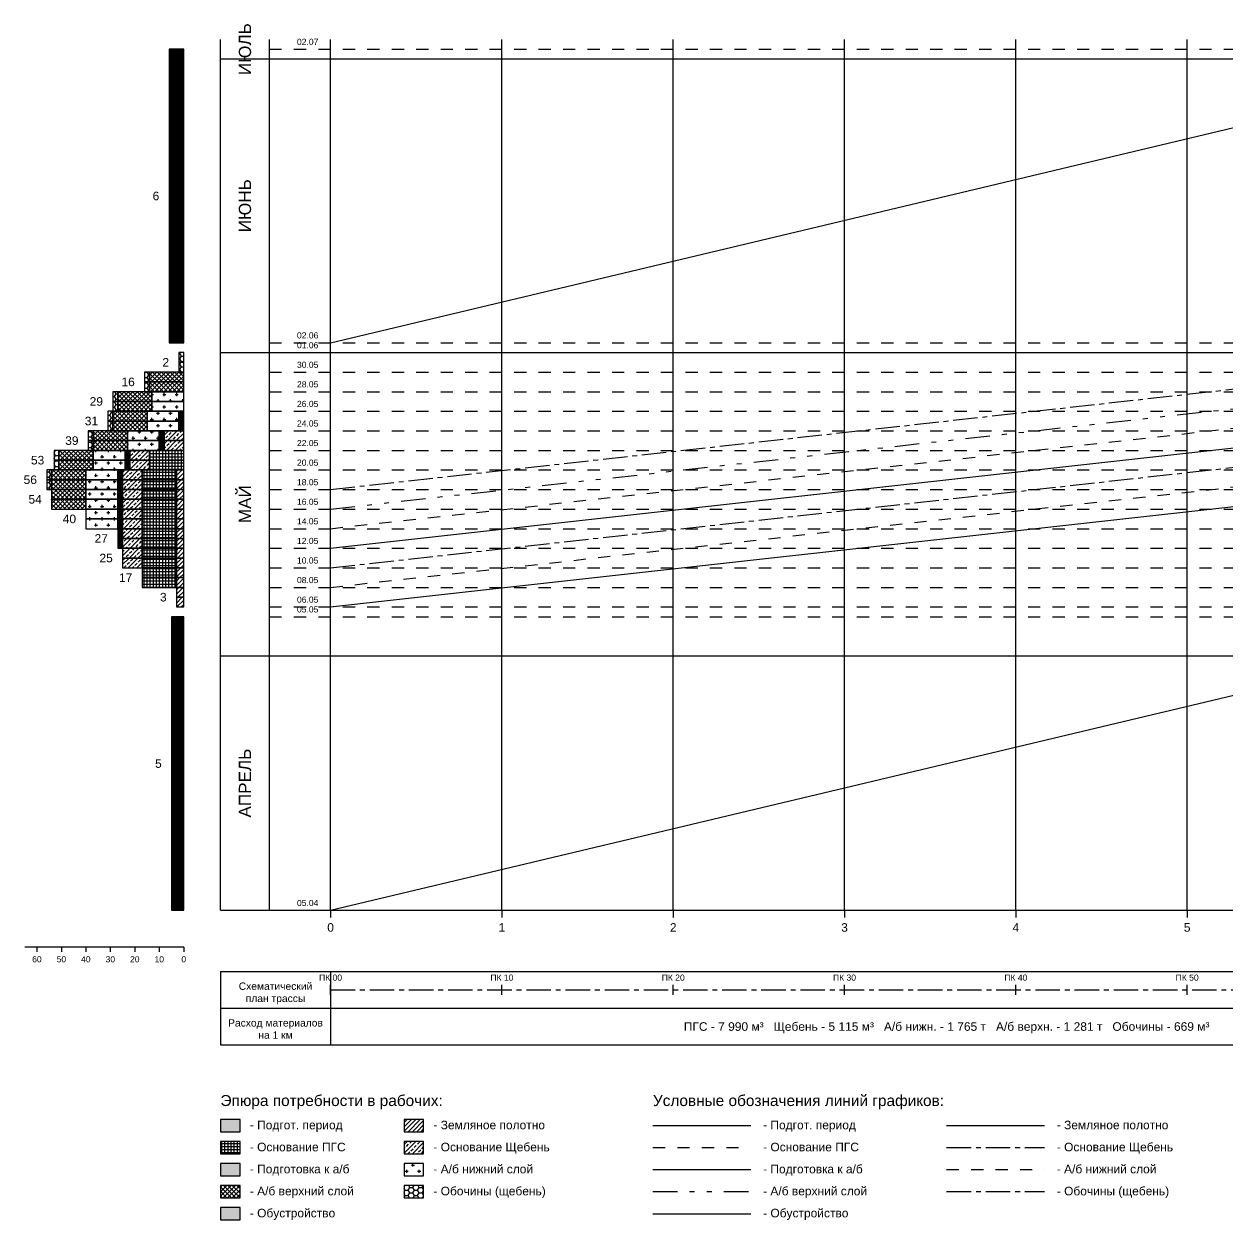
# Model space of a CAD drawing. Header units: metres. Extents: x -125 to 639, y -127 to 362.
# Drawn here: x -125.2 to 366.7, y -126.6 to 362.3 of the extents above; entities that cross this region are included whole.
import ezdxf
from ezdxf.enums import TextEntityAlignment as Align

# ---------------------------------------------------------------- set-up
doc = ezdxf.new("R2010")
doc.units = ezdxf.units.M
for name, pattern in [('DASHDOT', [16, 10, -2, 2, -2]), ('DASHED', [10, 5, -5]), ('DIVIDE', [29, 10, -5, 2, -5, 2, -5])]:
    doc.linetypes.add(name, pattern=pattern)
doc.styles.add('style1', font='arial.ttf')

msp = doc.modelspace()

# ---------------------------------------------------------------- hatches: boundary and pattern name
h = msp.add_hatch(color=2)
h.dxf.hatch_style = 1
h.paths.add_polyline_path([(-66, 348), (-60, 348), (-60, 352), (-66, 352)])
h = msp.add_hatch(color=2)
h.dxf.hatch_style = 1
h.paths.add_polyline_path([(-66, 344), (-60, 344), (-60, 348), (-66, 348)])
h = msp.add_hatch(color=2)
h.dxf.hatch_style = 1
h.paths.add_polyline_path([(-66, 340), (-60, 340), (-60, 344), (-66, 344)])
h = msp.add_hatch(color=2)
h.dxf.hatch_style = 1
h.paths.add_polyline_path([(-66, 336), (-60, 336), (-60, 340), (-66, 340)])
h = msp.add_hatch(color=2)
h.dxf.hatch_style = 1
h.paths.add_polyline_path([(-66, 332), (-60, 332), (-60, 336), (-66, 336)])
h = msp.add_hatch(color=2)
h.dxf.hatch_style = 1
h.paths.add_polyline_path([(-66, 328), (-60, 328), (-60, 332), (-66, 332)])
h = msp.add_hatch(color=2)
h.dxf.hatch_style = 1
h.paths.add_polyline_path([(-66, 324), (-60, 324), (-60, 328), (-66, 328)])
h = msp.add_hatch(color=2)
h.dxf.hatch_style = 1
h.paths.add_polyline_path([(-66, 320), (-60, 320), (-60, 324), (-66, 324)])
h = msp.add_hatch(color=2)
h.dxf.hatch_style = 1
h.paths.add_polyline_path([(-66, 316), (-60, 316), (-60, 320), (-66, 320)])
h = msp.add_hatch(color=2)
h.dxf.hatch_style = 1
h.paths.add_polyline_path([(-66, 312), (-60, 312), (-60, 316), (-66, 316)])
h = msp.add_hatch(color=2)
h.dxf.hatch_style = 1
h.paths.add_polyline_path([(-66, 308), (-60, 308), (-60, 312), (-66, 312)])
h = msp.add_hatch(color=2)
h.dxf.hatch_style = 1
h.paths.add_polyline_path([(-66, 304), (-60, 304), (-60, 308), (-66, 308)])
h = msp.add_hatch(color=2)
h.dxf.hatch_style = 1
h.paths.add_polyline_path([(-66, 300), (-60, 300), (-60, 304), (-66, 304)])
h = msp.add_hatch(color=2)
h.dxf.hatch_style = 1
h.paths.add_polyline_path([(-66, 296), (-60, 296), (-60, 300), (-66, 300)])
h = msp.add_hatch(color=2)
h.dxf.hatch_style = 1
h.paths.add_polyline_path([(-66, 292), (-60, 292), (-60, 296), (-66, 296)])
h = msp.add_hatch(color=2)
h.dxf.hatch_style = 1
h.paths.add_polyline_path([(-66, 288), (-60, 288), (-60, 292), (-66, 292)])
h = msp.add_hatch(color=2)
h.dxf.hatch_style = 1
h.paths.add_polyline_path([(-66, 284), (-60, 284), (-60, 288), (-66, 288)])
h = msp.add_hatch(color=2)
h.dxf.hatch_style = 1
h.paths.add_polyline_path([(-66, 280), (-60, 280), (-60, 284), (-66, 284)])
h = msp.add_hatch(color=2)
h.dxf.hatch_style = 1
h.paths.add_polyline_path([(-66, 276), (-60, 276), (-60, 280), (-66, 280)])
h = msp.add_hatch(color=2)
h.dxf.hatch_style = 1
h.paths.add_polyline_path([(-66, 272), (-60, 272), (-60, 276), (-66, 276)])
h = msp.add_hatch(color=2)
h.dxf.hatch_style = 1
h.paths.add_polyline_path([(-66, 268), (-60, 268), (-60, 272), (-66, 272)])
h = msp.add_hatch(color=2)
h.dxf.hatch_style = 1
h.paths.add_polyline_path([(-66, 264), (-60, 264), (-60, 268), (-66, 268)])
h = msp.add_hatch(color=2)
h.dxf.hatch_style = 1
h.paths.add_polyline_path([(-66, 260), (-60, 260), (-60, 264), (-66, 264)])
h = msp.add_hatch(color=2)
h.dxf.hatch_style = 1
h.paths.add_polyline_path([(-66, 256), (-60, 256), (-60, 260), (-66, 260)])
h = msp.add_hatch(color=2)
h.dxf.hatch_style = 1
h.paths.add_polyline_path([(-66, 252), (-60, 252), (-60, 256), (-66, 256)])
h = msp.add_hatch(color=2)
h.dxf.hatch_style = 1
h.paths.add_polyline_path([(-66, 248), (-60, 248), (-60, 252), (-66, 252)])
h = msp.add_hatch(color=2)
h.dxf.hatch_style = 1
h.paths.add_polyline_path([(-66, 244), (-60, 244), (-60, 248), (-66, 248)])
h = msp.add_hatch(color=2)
h.dxf.hatch_style = 1
h.paths.add_polyline_path([(-66, 240), (-60, 240), (-60, 244), (-66, 244)])
h = msp.add_hatch(color=2)
h.dxf.hatch_style = 1
h.paths.add_polyline_path([(-66, 236), (-60, 236), (-60, 240), (-66, 240)])
h = msp.add_hatch(color=2)
h.dxf.hatch_style = 1
h.paths.add_polyline_path([(-66, 232), (-60, 232), (-60, 236), (-66, 236)])
h = msp.add_hatch()
h.set_pattern_fill('HONEY', color=4, scale=0.4)
h.paths.add_polyline_path([(-62, 224), (-60, 224), (-60, 228), (-62, 228)])
h = msp.add_hatch()
h.set_pattern_fill('HONEY', color=4, scale=0.4)
h.paths.add_polyline_path([(-62, 220), (-60, 220), (-60, 224), (-62, 224)])
h = msp.add_hatch()
h.set_pattern_fill('HONEY', color=4, scale=0.4)
h.paths.add_polyline_path([(-76, 216), (-74, 216), (-74, 220), (-76, 220)])
h = msp.add_hatch()
h.set_pattern_fill('ANSI37', color=1, scale=0.4)
h.paths.add_polyline_path([(-74, 216), (-60, 216), (-60, 220), (-74, 220)])
h = msp.add_hatch()
h.set_pattern_fill('HONEY', color=4, scale=0.4)
h.paths.add_polyline_path([(-89, 208), (-87, 208), (-87, 212), (-89, 212)])
h = msp.add_hatch()
h.set_pattern_fill('ANSI37', color=1, scale=0.4)
h.paths.add_polyline_path([(-87, 208), (-73, 208), (-73, 212), (-87, 212)])
h = msp.add_hatch()
h.set_pattern_fill('HONEY', color=4, scale=0.4)
h.paths.add_polyline_path([(-76, 212), (-74, 212), (-74, 216), (-76, 216)])
h = msp.add_hatch()
h.set_pattern_fill('ANSI37', color=1, scale=0.4)
h.paths.add_polyline_path([(-74, 212), (-60, 212), (-60, 216), (-74, 216)])
h = msp.add_hatch()
h.set_pattern_fill('CROSS', color=3, scale=0.4)
h.paths.add_polyline_path([(-73, 208), (-60, 208), (-60, 212), (-73, 212)])
h = msp.add_hatch()
h.set_pattern_fill('HONEY', color=4, scale=0.4)
h.paths.add_polyline_path([(-89, 204), (-87, 204), (-87, 208), (-89, 208)])
h = msp.add_hatch()
h.set_pattern_fill('ANSI37', color=1, scale=0.4)
h.paths.add_polyline_path([(-87, 204), (-73, 204), (-73, 208), (-87, 208)])
h = msp.add_hatch()
h.set_pattern_fill('CROSS', color=3, scale=0.4)
h.paths.add_polyline_path([(-73, 204), (-60, 204), (-60, 208), (-73, 208)])
h = msp.add_hatch()
h.set_pattern_fill('HONEY', color=4, scale=0.4)
h.paths.add_polyline_path([(-91, 200), (-89, 200), (-89, 204), (-91, 204)])
h = msp.add_hatch()
h.set_pattern_fill('ANSI37', color=1, scale=0.4)
h.paths.add_polyline_path([(-89, 200), (-75, 200), (-75, 204), (-89, 204)])
h = msp.add_hatch()
h.set_pattern_fill('CROSS', color=3, scale=0.4)
h.paths.add_polyline_path([(-75, 200), (-62, 200), (-62, 204), (-75, 204)])
h = msp.add_hatch(color=4)
h.dxf.hatch_style = 1
h.paths.add_polyline_path([(-62, 200), (-60, 200), (-60, 204), (-62, 204)])
h = msp.add_hatch()
h.set_pattern_fill('HONEY', color=4, scale=0.4)
h.paths.add_polyline_path([(-91, 196), (-89, 196), (-89, 200), (-91, 200)])
h = msp.add_hatch()
h.set_pattern_fill('ANSI37', color=1, scale=0.4)
h.paths.add_polyline_path([(-89, 196), (-75, 196), (-75, 200), (-89, 200)])
h = msp.add_hatch()
h.set_pattern_fill('CROSS', color=3, scale=0.4)
h.paths.add_polyline_path([(-75, 196), (-62, 196), (-62, 200), (-75, 200)])
h = msp.add_hatch(color=4)
h.dxf.hatch_style = 1
h.paths.add_polyline_path([(-62, 196), (-60, 196), (-60, 200), (-62, 200)])
h = msp.add_hatch()
h.set_pattern_fill('HONEY', color=4, scale=0.4)
h.paths.add_polyline_path([(-99, 192), (-97, 192), (-97, 196), (-99, 196)])
h = msp.add_hatch()
h.set_pattern_fill('HONEY', color=4, scale=0.4)
h.paths.add_polyline_path([(-99, 188), (-97, 188), (-97, 192), (-99, 192)])
h = msp.add_hatch()
h.set_pattern_fill('ANSI37', color=1, scale=0.4)
h.paths.add_polyline_path([(-97, 192), (-83, 192), (-83, 196), (-97, 196)])
h = msp.add_hatch()
h.set_pattern_fill('ANSI37', color=1, scale=0.4)
h.paths.add_polyline_path([(-97, 188), (-83, 188), (-83, 192), (-97, 192)])
h = msp.add_hatch()
h.set_pattern_fill('CROSS', color=3, scale=0.4)
h.paths.add_polyline_path([(-83, 192), (-70, 192), (-70, 196), (-83, 196)])
h = msp.add_hatch()
h.set_pattern_fill('CROSS', color=3, scale=0.4)
h.paths.add_polyline_path([(-83, 188), (-70, 188), (-70, 192), (-83, 192)])
h = msp.add_hatch(color=4)
h.dxf.hatch_style = 1
h.paths.add_polyline_path([(-70, 192), (-68, 192), (-68, 196), (-70, 196)])
h = msp.add_hatch(color=4)
h.dxf.hatch_style = 1
h.paths.add_polyline_path([(-70, 188), (-68, 188), (-68, 192), (-70, 192)])
h = msp.add_hatch()
h.set_pattern_fill('ANSI33', color=5, scale=0.4)
h.paths.add_polyline_path([(-68, 192), (-60, 192), (-60, 196), (-68, 196)])
h = msp.add_hatch()
h.set_pattern_fill('ANSI33', color=5, scale=0.4)
h.paths.add_polyline_path([(-68, 188), (-60, 188), (-60, 192), (-68, 192)])
h = msp.add_hatch()
h.set_pattern_fill('HONEY', color=4, scale=0.4)
h.paths.add_polyline_path([(-113, 184), (-111, 184), (-111, 188), (-113, 188)])
h = msp.add_hatch()
h.set_pattern_fill('ANSI37', color=1, scale=0.4)
h.paths.add_polyline_path([(-111, 184), (-97, 184), (-97, 188), (-111, 188)])
h = msp.add_hatch()
h.set_pattern_fill('CROSS', color=3, scale=0.4)
h.paths.add_polyline_path([(-97, 184), (-84, 184), (-84, 188), (-97, 188)])
h = msp.add_hatch(color=4)
h.dxf.hatch_style = 1
h.paths.add_polyline_path([(-84, 184), (-82, 184), (-82, 188), (-84, 188)])
h = msp.add_hatch()
h.set_pattern_fill('ANSI33', color=5, scale=0.4)
h.paths.add_polyline_path([(-82, 184), (-74, 184), (-74, 188), (-82, 188)])
h = msp.add_hatch()
h.set_pattern_fill('NET', color=6, scale=0.4)
h.paths.add_polyline_path([(-74, 184), (-60, 184), (-60, 188), (-74, 188)])
h = msp.add_hatch()
h.set_pattern_fill('HONEY', color=4, scale=0.4)
h.paths.add_polyline_path([(-113, 180), (-111, 180), (-111, 184), (-113, 184)])
h = msp.add_hatch()
h.set_pattern_fill('ANSI37', color=1, scale=0.4)
h.paths.add_polyline_path([(-111, 180), (-97, 180), (-97, 184), (-111, 184)])
h = msp.add_hatch()
h.set_pattern_fill('CROSS', color=3, scale=0.4)
h.paths.add_polyline_path([(-97, 180), (-84, 180), (-84, 184), (-97, 184)])
h = msp.add_hatch(color=4)
h.dxf.hatch_style = 1
h.paths.add_polyline_path([(-84, 180), (-82, 180), (-82, 184), (-84, 184)])
h = msp.add_hatch()
h.set_pattern_fill('ANSI33', color=5, scale=0.4)
h.paths.add_polyline_path([(-82, 180), (-74, 180), (-74, 184), (-82, 184)])
h = msp.add_hatch()
h.set_pattern_fill('NET', color=6, scale=0.4)
h.paths.add_polyline_path([(-74, 180), (-60, 180), (-60, 184), (-74, 184)])
h = msp.add_hatch()
h.set_pattern_fill('HONEY', color=4, scale=0.4)
h.paths.add_polyline_path([(-116, 176), (-114, 176), (-114, 180), (-116, 180)])
h = msp.add_hatch()
h.set_pattern_fill('ANSI37', color=1, scale=0.4)
h.paths.add_polyline_path([(-114, 176), (-100, 176), (-100, 180), (-114, 180)])
h = msp.add_hatch()
h.set_pattern_fill('CROSS', color=3, scale=0.4)
h.paths.add_polyline_path([(-100, 176), (-87, 176), (-87, 180), (-100, 180)])
h = msp.add_hatch(color=4)
h.dxf.hatch_style = 1
h.paths.add_polyline_path([(-87, 176), (-85, 176), (-85, 180), (-87, 180)])
h = msp.add_hatch()
h.set_pattern_fill('ANSI33', color=5, scale=0.4)
h.paths.add_polyline_path([(-85, 176), (-77, 176), (-77, 180), (-85, 180)])
h = msp.add_hatch()
h.set_pattern_fill('NET', color=6, scale=0.4)
h.paths.add_polyline_path([(-77, 176), (-63, 176), (-63, 180), (-77, 180)])
h = msp.add_hatch()
h.set_pattern_fill('ANSI31', color=32, scale=0.4)
h.paths.add_polyline_path([(-63, 176), (-60, 176), (-60, 180), (-63, 180)])
h = msp.add_hatch()
h.set_pattern_fill('HONEY', color=4, scale=0.4)
h.paths.add_polyline_path([(-116, 172), (-114, 172), (-114, 176), (-116, 176)])
h = msp.add_hatch()
h.set_pattern_fill('ANSI37', color=1, scale=0.4)
h.paths.add_polyline_path([(-114, 172), (-100, 172), (-100, 176), (-114, 176)])
h = msp.add_hatch()
h.set_pattern_fill('CROSS', color=3, scale=0.4)
h.paths.add_polyline_path([(-100, 172), (-87, 172), (-87, 176), (-100, 176)])
h = msp.add_hatch(color=4)
h.dxf.hatch_style = 1
h.paths.add_polyline_path([(-87, 172), (-85, 172), (-85, 176), (-87, 176)])
h = msp.add_hatch()
h.set_pattern_fill('ANSI33', color=5, scale=0.4)
h.paths.add_polyline_path([(-85, 172), (-77, 172), (-77, 176), (-85, 176)])
h = msp.add_hatch()
h.set_pattern_fill('NET', color=6, scale=0.4)
h.paths.add_polyline_path([(-77, 172), (-63, 172), (-63, 176), (-77, 176)])
h = msp.add_hatch()
h.set_pattern_fill('ANSI31', color=32, scale=0.4)
h.paths.add_polyline_path([(-63, 172), (-60, 172), (-60, 176), (-63, 176)])
h = msp.add_hatch()
h.set_pattern_fill('ANSI37', color=1, scale=0.4)
h.paths.add_polyline_path([(-114, 168), (-100, 168), (-100, 172), (-114, 172)])
h = msp.add_hatch()
h.set_pattern_fill('ANSI37', color=1, scale=0.4)
h.paths.add_polyline_path([(-114, 164), (-100, 164), (-100, 168), (-114, 168)])
h = msp.add_hatch()
h.set_pattern_fill('CROSS', color=3, scale=0.4)
h.paths.add_polyline_path([(-100, 168), (-87, 168), (-87, 172), (-100, 172)])
h = msp.add_hatch()
h.set_pattern_fill('CROSS', color=3, scale=0.4)
h.paths.add_polyline_path([(-100, 164), (-87, 164), (-87, 168), (-100, 168)])
h = msp.add_hatch(color=4)
h.dxf.hatch_style = 1
h.paths.add_polyline_path([(-87, 168), (-85, 168), (-85, 172), (-87, 172)])
h = msp.add_hatch(color=4)
h.dxf.hatch_style = 1
h.paths.add_polyline_path([(-87, 164), (-85, 164), (-85, 168), (-87, 168)])
h = msp.add_hatch()
h.set_pattern_fill('ANSI33', color=5, scale=0.4)
h.paths.add_polyline_path([(-85, 168), (-77, 168), (-77, 172), (-85, 172)])
h = msp.add_hatch()
h.set_pattern_fill('ANSI33', color=5, scale=0.4)
h.paths.add_polyline_path([(-85, 164), (-77, 164), (-77, 168), (-85, 168)])
h = msp.add_hatch()
h.set_pattern_fill('NET', color=6, scale=0.4)
h.paths.add_polyline_path([(-77, 168), (-63, 168), (-63, 172), (-77, 172)])
h = msp.add_hatch()
h.set_pattern_fill('NET', color=6, scale=0.4)
h.paths.add_polyline_path([(-77, 164), (-63, 164), (-63, 168), (-77, 168)])
h = msp.add_hatch()
h.set_pattern_fill('ANSI31', color=32, scale=0.4)
h.paths.add_polyline_path([(-63, 168), (-60, 168), (-60, 172), (-63, 172)])
h = msp.add_hatch()
h.set_pattern_fill('ANSI31', color=32, scale=0.4)
h.paths.add_polyline_path([(-63, 164), (-60, 164), (-60, 168), (-63, 168)])
h = msp.add_hatch()
h.set_pattern_fill('CROSS', color=3, scale=0.4)
h.paths.add_polyline_path([(-100, 160), (-87, 160), (-87, 164), (-100, 164)])
h = msp.add_hatch(color=4)
h.dxf.hatch_style = 1
h.paths.add_polyline_path([(-87, 160), (-85, 160), (-85, 164), (-87, 164)])
h = msp.add_hatch()
h.set_pattern_fill('ANSI33', color=5, scale=0.4)
h.paths.add_polyline_path([(-85, 160), (-77, 160), (-77, 164), (-85, 164)])
h = msp.add_hatch()
h.set_pattern_fill('NET', color=6, scale=0.4)
h.paths.add_polyline_path([(-77, 160), (-63, 160), (-63, 164), (-77, 164)])
h = msp.add_hatch()
h.set_pattern_fill('ANSI31', color=32, scale=0.4)
h.paths.add_polyline_path([(-63, 160), (-60, 160), (-60, 164), (-63, 164)])
h = msp.add_hatch()
h.set_pattern_fill('CROSS', color=3, scale=0.4)
h.paths.add_polyline_path([(-100, 156), (-87, 156), (-87, 160), (-100, 160)])
h = msp.add_hatch(color=4)
h.dxf.hatch_style = 1
h.paths.add_polyline_path([(-87, 156), (-85, 156), (-85, 160), (-87, 160)])
h = msp.add_hatch()
h.set_pattern_fill('ANSI33', color=5, scale=0.4)
h.paths.add_polyline_path([(-85, 156), (-77, 156), (-77, 160), (-85, 160)])
h = msp.add_hatch()
h.set_pattern_fill('NET', color=6, scale=0.4)
h.paths.add_polyline_path([(-77, 156), (-63, 156), (-63, 160), (-77, 160)])
h = msp.add_hatch()
h.set_pattern_fill('ANSI31', color=32, scale=0.4)
h.paths.add_polyline_path([(-63, 156), (-60, 156), (-60, 160), (-63, 160)])
h = msp.add_hatch(color=4)
h.dxf.hatch_style = 1
h.paths.add_polyline_path([(-87, 152), (-85, 152), (-85, 156), (-87, 156)])
h = msp.add_hatch()
h.set_pattern_fill('ANSI33', color=5, scale=0.4)
h.paths.add_polyline_path([(-85, 152), (-77, 152), (-77, 156), (-85, 156)])
h = msp.add_hatch()
h.set_pattern_fill('NET', color=6, scale=0.4)
h.paths.add_polyline_path([(-77, 152), (-63, 152), (-63, 156), (-77, 156)])
h = msp.add_hatch()
h.set_pattern_fill('ANSI31', color=32, scale=0.4)
h.paths.add_polyline_path([(-63, 152), (-60, 152), (-60, 156), (-63, 156)])
h = msp.add_hatch(color=4)
h.dxf.hatch_style = 1
h.paths.add_polyline_path([(-87, 148), (-85, 148), (-85, 152), (-87, 152)])
h = msp.add_hatch()
h.set_pattern_fill('ANSI33', color=5, scale=0.4)
h.paths.add_polyline_path([(-85, 148), (-77, 148), (-77, 152), (-85, 152)])
h = msp.add_hatch()
h.set_pattern_fill('ANSI33', color=5, scale=0.4)
h.paths.add_polyline_path([(-85, 144), (-77, 144), (-77, 148), (-85, 148)])
h = msp.add_hatch()
h.set_pattern_fill('NET', color=6, scale=0.4)
h.paths.add_polyline_path([(-77, 148), (-63, 148), (-63, 152), (-77, 152)])
h = msp.add_hatch()
h.set_pattern_fill('NET', color=6, scale=0.4)
h.paths.add_polyline_path([(-77, 144), (-63, 144), (-63, 148), (-77, 148)])
h = msp.add_hatch()
h.set_pattern_fill('ANSI31', color=32, scale=0.4)
h.paths.add_polyline_path([(-63, 148), (-60, 148), (-60, 152), (-63, 152)])
h = msp.add_hatch()
h.set_pattern_fill('ANSI31', color=32, scale=0.4)
h.paths.add_polyline_path([(-63, 144), (-60, 144), (-60, 148), (-63, 148)])
h = msp.add_hatch()
h.set_pattern_fill('ANSI33', color=5, scale=0.4)
h.paths.add_polyline_path([(-85, 140), (-77, 140), (-77, 144), (-85, 144)])
h = msp.add_hatch()
h.set_pattern_fill('NET', color=6, scale=0.4)
h.paths.add_polyline_path([(-77, 140), (-63, 140), (-63, 144), (-77, 144)])
h = msp.add_hatch()
h.set_pattern_fill('ANSI31', color=32, scale=0.4)
h.paths.add_polyline_path([(-63, 140), (-60, 140), (-60, 144), (-63, 144)])
h = msp.add_hatch()
h.set_pattern_fill('NET', color=6, scale=0.4)
h.paths.add_polyline_path([(-77, 136), (-63, 136), (-63, 140), (-77, 140)])
h = msp.add_hatch()
h.set_pattern_fill('ANSI31', color=32, scale=0.4)
h.paths.add_polyline_path([(-63, 136), (-60, 136), (-60, 140), (-63, 140)])
h = msp.add_hatch()
h.set_pattern_fill('NET', color=6, scale=0.4)
h.paths.add_polyline_path([(-77, 132), (-63, 132), (-63, 136), (-77, 136)])
h = msp.add_hatch()
h.set_pattern_fill('ANSI31', color=32, scale=0.4)
h.paths.add_polyline_path([(-63, 132), (-60, 132), (-60, 136), (-63, 136)])
h = msp.add_hatch()
h.set_pattern_fill('ANSI31', color=32, scale=0.4)
h.paths.add_polyline_path([(-63, 128), (-60, 128), (-60, 132), (-63, 132)])
h = msp.add_hatch()
h.set_pattern_fill('ANSI31', color=32, scale=0.4)
h.paths.add_polyline_path([(-63, 124), (-60, 124), (-60, 128), (-63, 128)])
h = msp.add_hatch(color=8)
h.dxf.hatch_style = 1
h.paths.add_polyline_path([(-65, 116), (-60, 116), (-60, 120), (-65, 120)])
h = msp.add_hatch(color=8)
h.dxf.hatch_style = 1
h.paths.add_polyline_path([(-65, 112), (-60, 112), (-60, 116), (-65, 116)])
h = msp.add_hatch(color=8)
h.dxf.hatch_style = 1
h.paths.add_polyline_path([(-65, 108), (-60, 108), (-60, 112), (-65, 112)])
h = msp.add_hatch(color=8)
h.dxf.hatch_style = 1
h.paths.add_polyline_path([(-65, 104), (-60, 104), (-60, 108), (-65, 108)])
h = msp.add_hatch(color=8)
h.dxf.hatch_style = 1
h.paths.add_polyline_path([(-65, 100), (-60, 100), (-60, 104), (-65, 104)])
h = msp.add_hatch(color=8)
h.dxf.hatch_style = 1
h.paths.add_polyline_path([(-65, 96), (-60, 96), (-60, 100), (-65, 100)])
h = msp.add_hatch(color=8)
h.dxf.hatch_style = 1
h.paths.add_polyline_path([(-65, 92), (-60, 92), (-60, 96), (-65, 96)])
h = msp.add_hatch(color=8)
h.dxf.hatch_style = 1
h.paths.add_polyline_path([(-65, 88), (-60, 88), (-60, 92), (-65, 92)])
h = msp.add_hatch(color=8)
h.dxf.hatch_style = 1
h.paths.add_polyline_path([(-65, 84), (-60, 84), (-60, 88), (-65, 88)])
h = msp.add_hatch(color=8)
h.dxf.hatch_style = 1
h.paths.add_polyline_path([(-65, 80), (-60, 80), (-60, 84), (-65, 84)])
h = msp.add_hatch(color=8)
h.dxf.hatch_style = 1
h.paths.add_polyline_path([(-65, 76), (-60, 76), (-60, 80), (-65, 80)])
h = msp.add_hatch(color=8)
h.dxf.hatch_style = 1
h.paths.add_polyline_path([(-65, 72), (-60, 72), (-60, 76), (-65, 76)])
h = msp.add_hatch(color=8)
h.dxf.hatch_style = 1
h.paths.add_polyline_path([(-65, 68), (-60, 68), (-60, 72), (-65, 72)])
h = msp.add_hatch(color=8)
h.dxf.hatch_style = 1
h.paths.add_polyline_path([(-65, 64), (-60, 64), (-60, 68), (-65, 68)])
h = msp.add_hatch(color=8)
h.dxf.hatch_style = 1
h.paths.add_polyline_path([(-65, 60), (-60, 60), (-60, 64), (-65, 64)])
h = msp.add_hatch(color=8)
h.dxf.hatch_style = 1
h.paths.add_polyline_path([(-65, 56), (-60, 56), (-60, 60), (-65, 60)])
h = msp.add_hatch(color=8)
h.dxf.hatch_style = 1
h.paths.add_polyline_path([(-65, 52), (-60, 52), (-60, 56), (-65, 56)])
h = msp.add_hatch(color=8)
h.dxf.hatch_style = 1
h.paths.add_polyline_path([(-65, 48), (-60, 48), (-60, 52), (-65, 52)])
h = msp.add_hatch(color=8)
h.dxf.hatch_style = 1
h.paths.add_polyline_path([(-65, 44), (-60, 44), (-60, 48), (-65, 48)])
h = msp.add_hatch(color=8)
h.dxf.hatch_style = 1
h.paths.add_polyline_path([(-65, 40), (-60, 40), (-60, 44), (-65, 44)])
h = msp.add_hatch(color=8)
h.dxf.hatch_style = 1
h.paths.add_polyline_path([(-65, 36), (-60, 36), (-60, 40), (-65, 40)])
h = msp.add_hatch(color=8)
h.dxf.hatch_style = 1
h.paths.add_polyline_path([(-65, 32), (-60, 32), (-60, 36), (-65, 36)])
h = msp.add_hatch(color=8)
h.dxf.hatch_style = 1
h.paths.add_polyline_path([(-65, 28), (-60, 28), (-60, 32), (-65, 32)])
h = msp.add_hatch(color=8)
h.dxf.hatch_style = 1
h.paths.add_polyline_path([(-65, 24), (-60, 24), (-60, 28), (-65, 28)])
h = msp.add_hatch(color=8)
h.dxf.hatch_style = 1
h.paths.add_polyline_path([(-65, 20), (-60, 20), (-60, 24), (-65, 24)])
h = msp.add_hatch(color=8)
h.dxf.hatch_style = 1
h.paths.add_polyline_path([(-65, 16), (-60, 16), (-60, 20), (-65, 20)])
h = msp.add_hatch(color=8)
h.dxf.hatch_style = 1
h.paths.add_polyline_path([(-65, 12), (-60, 12), (-60, 16), (-65, 16)])
h = msp.add_hatch(color=8)
h.dxf.hatch_style = 1
h.paths.add_polyline_path([(-65, 8), (-60, 8), (-60, 12), (-65, 12)])
h = msp.add_hatch(color=8)
h.dxf.hatch_style = 1
h.paths.add_polyline_path([(-65, 4), (-60, 4), (-60, 8), (-65, 8)])
h = msp.add_hatch(color=8)
h.dxf.hatch_style = 1
h.paths.add_polyline_path([(-65, 0), (-60, 0), (-60, 4), (-65, 4)])
h = msp.add_hatch(color=8)
h.dxf.hatch_style = 1
h.paths.add_polyline_path([(-45, -90.5), (-37, -90.5), (-37, -85.5), (-45, -85.5)])
h = msp.add_hatch()
h.set_pattern_fill('ANSI31', color=32, scale=0.4)
h.paths.add_polyline_path([(30, -90.5), (38, -90.5), (38, -85.5), (30, -85.5)])
h = msp.add_hatch()
h.set_pattern_fill('NET', color=6, scale=0.4)
h.paths.add_polyline_path([(-45, -99.5), (-37, -99.5), (-37, -94.5), (-45, -94.5)])
h = msp.add_hatch()
h.set_pattern_fill('ANSI33', color=5, scale=0.4)
h.paths.add_polyline_path([(30, -99.5), (38, -99.5), (38, -94.5), (30, -94.5)])
h = msp.add_hatch(color=4)
h.dxf.hatch_style = 1
h.paths.add_polyline_path([(-45, -108.5), (-37, -108.5), (-37, -103.5), (-45, -103.5)])
h = msp.add_hatch()
h.set_pattern_fill('CROSS', color=3, scale=0.4)
h.paths.add_polyline_path([(30, -108.5), (38, -108.5), (38, -103.5), (30, -103.5)])
h = msp.add_hatch()
h.set_pattern_fill('ANSI37', color=1, scale=0.4)
h.paths.add_polyline_path([(-45, -117.5), (-37, -117.5), (-37, -112.5), (-45, -112.5)])
h = msp.add_hatch()
h.set_pattern_fill('HONEY', color=4, scale=0.4)
h.paths.add_polyline_path([(30, -117.5), (38, -117.5), (38, -112.5), (30, -112.5)])
h = msp.add_hatch(color=2)
h.dxf.hatch_style = 1
h.paths.add_polyline_path([(-45, -126.5), (-37, -126.5), (-37, -121.5), (-45, -121.5)])

# ---------------------------------------------------------------- linework, layer by layer
at = {"color": 7}
for p, q in [((-45, 0), (-45, 356)), ((-25, 0), (-25, 356)), ((0, 0), (0, 356)), ((-45, 348), (503.44, 348)), ((-45, 228), (503.44, 228)), ((-45, 104), (503.44, 104)), ((-45, 0), (503.44, 0)), ((0, 0), (0, -3)), ((70, 0), (70, -3)), ((140, 0), (140, -3)), ((210, 0), (210, -3)), ((280, 0), (280, -3)), ((350, 0), (350, -3)), ((-60, -15), (-125, -15)), ((-120, -15), (-120, -17)), ((-110, -15), (-110, -17)), ((-100, -15), (-100, -17)), ((-90, -15), (-90, -17)), ((-80, -15), (-80, -17)), ((-70, -15), (-70, -17)), ((-60, -15), (-60, -17)), ((-45, -25), (503.44, -25)), ((-45, -25), (-45, -55)), ((0, -25), (0, -55)), ((0, -34.5), (0, -30.5)), ((70, -34.5), (70, -30.5)), ((140, -34.5), (140, -30.5)), ((210, -34.5), (210, -30.5)), ((280, -34.5), (280, -30.5)), ((350, -34.5), (350, -30.5)), ((-45, -40), (503.44, -40)), ((-45, -55), (503.44, -55))]:
    msp.add_line(p, q, dxfattribs=at)
at = {"color": 8}
for p, q in [((0, 0), (0, 356)), ((70, 0), (70, 356)), ((140, 0), (140, 356)), ((210, 0), (210, 356)), ((280, 0), (280, 356)), ((350, 0), (350, 356))]:
    msp.add_line(p, q, dxfattribs=at)
at = {"color": 8, "linetype": 'DASHED'}
for p, q in [((-25, 352), (503.44, 352)), ((-25, 232), (503.44, 232)), ((-25, 228), (503.44, 228)), ((-25, 220), (503.44, 220)), ((-25, 212), (503.44, 212)), ((-25, 204), (503.44, 204)), ((-25, 196), (503.44, 196)), ((-25, 188), (503.44, 188)), ((-25, 180), (503.44, 180)), ((-25, 172), (503.44, 172)), ((-25, 164), (503.44, 164)), ((-25, 156), (503.44, 156)), ((-25, 148), (503.44, 148)), ((-25, 140), (503.44, 140)), ((-25, 132), (503.44, 132)), ((-25, 124), (503.44, 124)), ((-25, 120), (503.44, 120)), ((-25, 0), (503.44, 0))]:
    msp.add_line(p, q, dxfattribs=at)
at = {"color": 2, "linetype": 'Continuous'}
for p, q in [((0, 232), (0, 352)), ((0, 232), (503.44, 352)), ((131.72, -124), (171.72, -124))]:
    msp.add_line(p, q, dxfattribs=at)
at = {"color": 4, "linetype": 'DASHDOT'}
for p, q in [((0, 172), (503.44, 228)), ((251.72, -115), (291.72, -115))]:
    msp.add_line(p, q, dxfattribs=at)
at = {"color": 1, "linetype": 'DIVIDE'}
for p, q in [((0, 164), (503.44, 220)), ((131.72, -115), (171.72, -115))]:
    msp.add_line(p, q, dxfattribs=at)
at = {"color": 3, "linetype": 'DASHED'}
for p, q in [((0, 156), (503.44, 212)), ((251.72, -106), (291.72, -106))]:
    msp.add_line(p, q, dxfattribs=at)
at = {"color": 4, "linetype": 'Continuous'}
for p, q in [((0, 148), (0, 204)), ((0, 148), (503.44, 204)), ((131.72, -106), (171.72, -106))]:
    msp.add_line(p, q, dxfattribs=at)
at = {"color": 5, "linetype": 'DASHDOT'}
for p, q in [((0, 140), (503.44, 196)), ((251.72, -97), (291.72, -97))]:
    msp.add_line(p, q, dxfattribs=at)
at = {"color": 6, "linetype": 'DASHED'}
for p, q in [((0, 132), (503.44, 188)), ((131.72, -97), (171.72, -97))]:
    msp.add_line(p, q, dxfattribs=at)
at = {"color": 32, "linetype": 'Continuous'}
for p, q in [((0, 124), (503.44, 180)), ((251.72, -88), (291.72, -88))]:
    msp.add_line(p, q, dxfattribs=at)
at = {"color": 8, "linetype": 'Continuous'}
for p, q in [((0, 0), (0, 120)), ((0, 0), (503.44, 120)), ((131.72, -88), (171.72, -88))]:
    msp.add_line(p, q, dxfattribs=at)
at = {"color": 7, "linetype": 'DASHDOT'}
msp.add_line((0, -32.5), (503.44, -32.5), dxfattribs=at)
at = {"color": 7}
for points in [[(-66, 348), (-60, 348), (-60, 352), (-66, 352)], [(-66, 344), (-60, 344), (-60, 348), (-66, 348)], [(-66, 340), (-60, 340), (-60, 344), (-66, 344)], [(-66, 336), (-60, 336), (-60, 340), (-66, 340)], [(-66, 332), (-60, 332), (-60, 336), (-66, 336)], [(-66, 328), (-60, 328), (-60, 332), (-66, 332)], [(-66, 324), (-60, 324), (-60, 328), (-66, 328)], [(-66, 320), (-60, 320), (-60, 324), (-66, 324)], [(-66, 316), (-60, 316), (-60, 320), (-66, 320)], [(-66, 312), (-60, 312), (-60, 316), (-66, 316)], [(-66, 308), (-60, 308), (-60, 312), (-66, 312)], [(-66, 304), (-60, 304), (-60, 308), (-66, 308)], [(-66, 300), (-60, 300), (-60, 304), (-66, 304)], [(-66, 296), (-60, 296), (-60, 300), (-66, 300)], [(-66, 292), (-60, 292), (-60, 296), (-66, 296)], [(-66, 288), (-60, 288), (-60, 292), (-66, 292)], [(-66, 284), (-60, 284), (-60, 288), (-66, 288)], [(-66, 280), (-60, 280), (-60, 284), (-66, 284)], [(-66, 276), (-60, 276), (-60, 280), (-66, 280)], [(-66, 272), (-60, 272), (-60, 276), (-66, 276)], [(-66, 268), (-60, 268), (-60, 272), (-66, 272)], [(-66, 264), (-60, 264), (-60, 268), (-66, 268)], [(-66, 260), (-60, 260), (-60, 264), (-66, 264)], [(-66, 256), (-60, 256), (-60, 260), (-66, 260)], [(-66, 252), (-60, 252), (-60, 256), (-66, 256)], [(-66, 248), (-60, 248), (-60, 252), (-66, 252)], [(-66, 244), (-60, 244), (-60, 248), (-66, 248)], [(-66, 240), (-60, 240), (-60, 244), (-66, 244)], [(-66, 236), (-60, 236), (-60, 240), (-66, 240)], [(-66, 232), (-60, 232), (-60, 236), (-66, 236)], [(-62, 224), (-60, 224), (-60, 228), (-62, 228)], [(-62, 220), (-60, 220), (-60, 224), (-62, 224)], [(-76, 216), (-74, 216), (-74, 220), (-76, 220)], [(-74, 216), (-60, 216), (-60, 220), (-74, 220)], [(-89, 208), (-87, 208), (-87, 212), (-89, 212)], [(-87, 208), (-73, 208), (-73, 212), (-87, 212)], [(-76, 212), (-74, 212), (-74, 216), (-76, 216)], [(-74, 212), (-60, 212), (-60, 216), (-74, 216)], [(-73, 208), (-60, 208), (-60, 212), (-73, 212)], [(-89, 204), (-87, 204), (-87, 208), (-89, 208)], [(-87, 204), (-73, 204), (-73, 208), (-87, 208)], [(-73, 204), (-60, 204), (-60, 208), (-73, 208)], [(-91, 200), (-89, 200), (-89, 204), (-91, 204)], [(-89, 200), (-75, 200), (-75, 204), (-89, 204)], [(-75, 200), (-62, 200), (-62, 204), (-75, 204)], [(-62, 200), (-60, 200), (-60, 204), (-62, 204)], [(-91, 196), (-89, 196), (-89, 200), (-91, 200)], [(-89, 196), (-75, 196), (-75, 200), (-89, 200)], [(-75, 196), (-62, 196), (-62, 200), (-75, 200)], [(-62, 196), (-60, 196), (-60, 200), (-62, 200)], [(-99, 192), (-97, 192), (-97, 196), (-99, 196)], [(-99, 188), (-97, 188), (-97, 192), (-99, 192)], [(-97, 192), (-83, 192), (-83, 196), (-97, 196)], [(-97, 188), (-83, 188), (-83, 192), (-97, 192)], [(-83, 192), (-70, 192), (-70, 196), (-83, 196)], [(-83, 188), (-70, 188), (-70, 192), (-83, 192)], [(-70, 192), (-68, 192), (-68, 196), (-70, 196)], [(-70, 188), (-68, 188), (-68, 192), (-70, 192)], [(-68, 192), (-60, 192), (-60, 196), (-68, 196)], [(-68, 188), (-60, 188), (-60, 192), (-68, 192)], [(-113, 184), (-111, 184), (-111, 188), (-113, 188)], [(-111, 184), (-97, 184), (-97, 188), (-111, 188)], [(-97, 184), (-84, 184), (-84, 188), (-97, 188)], [(-84, 184), (-82, 184), (-82, 188), (-84, 188)], [(-82, 184), (-74, 184), (-74, 188), (-82, 188)], [(-74, 184), (-60, 184), (-60, 188), (-74, 188)], [(-113, 180), (-111, 180), (-111, 184), (-113, 184)], [(-111, 180), (-97, 180), (-97, 184), (-111, 184)], [(-97, 180), (-84, 180), (-84, 184), (-97, 184)], [(-84, 180), (-82, 180), (-82, 184), (-84, 184)], [(-82, 180), (-74, 180), (-74, 184), (-82, 184)], [(-74, 180), (-60, 180), (-60, 184), (-74, 184)], [(-116, 176), (-114, 176), (-114, 180), (-116, 180)], [(-114, 176), (-100, 176), (-100, 180), (-114, 180)], [(-100, 176), (-87, 176), (-87, 180), (-100, 180)], [(-87, 176), (-85, 176), (-85, 180), (-87, 180)], [(-85, 176), (-77, 176), (-77, 180), (-85, 180)], [(-77, 176), (-63, 176), (-63, 180), (-77, 180)], [(-63, 176), (-60, 176), (-60, 180), (-63, 180)], [(-116, 172), (-114, 172), (-114, 176), (-116, 176)], [(-114, 172), (-100, 172), (-100, 176), (-114, 176)], [(-100, 172), (-87, 172), (-87, 176), (-100, 176)], [(-87, 172), (-85, 172), (-85, 176), (-87, 176)], [(-85, 172), (-77, 172), (-77, 176), (-85, 176)], [(-77, 172), (-63, 172), (-63, 176), (-77, 176)], [(-63, 172), (-60, 172), (-60, 176), (-63, 176)], [(-114, 168), (-100, 168), (-100, 172), (-114, 172)], [(-114, 164), (-100, 164), (-100, 168), (-114, 168)], [(-100, 168), (-87, 168), (-87, 172), (-100, 172)], [(-100, 164), (-87, 164), (-87, 168), (-100, 168)], [(-87, 168), (-85, 168), (-85, 172), (-87, 172)], [(-87, 164), (-85, 164), (-85, 168), (-87, 168)], [(-85, 168), (-77, 168), (-77, 172), (-85, 172)], [(-85, 164), (-77, 164), (-77, 168), (-85, 168)], [(-77, 168), (-63, 168), (-63, 172), (-77, 172)], [(-77, 164), (-63, 164), (-63, 168), (-77, 168)], [(-63, 168), (-60, 168), (-60, 172), (-63, 172)], [(-63, 164), (-60, 164), (-60, 168), (-63, 168)], [(-100, 160), (-87, 160), (-87, 164), (-100, 164)], [(-87, 160), (-85, 160), (-85, 164), (-87, 164)], [(-85, 160), (-77, 160), (-77, 164), (-85, 164)], [(-77, 160), (-63, 160), (-63, 164), (-77, 164)], [(-63, 160), (-60, 160), (-60, 164), (-63, 164)], [(-100, 156), (-87, 156), (-87, 160), (-100, 160)], [(-87, 156), (-85, 156), (-85, 160), (-87, 160)], [(-85, 156), (-77, 156), (-77, 160), (-85, 160)], [(-77, 156), (-63, 156), (-63, 160), (-77, 160)], [(-63, 156), (-60, 156), (-60, 160), (-63, 160)], [(-87, 152), (-85, 152), (-85, 156), (-87, 156)], [(-85, 152), (-77, 152), (-77, 156), (-85, 156)], [(-77, 152), (-63, 152), (-63, 156), (-77, 156)], [(-63, 152), (-60, 152), (-60, 156), (-63, 156)], [(-87, 148), (-85, 148), (-85, 152), (-87, 152)], [(-85, 148), (-77, 148), (-77, 152), (-85, 152)], [(-85, 144), (-77, 144), (-77, 148), (-85, 148)], [(-77, 148), (-63, 148), (-63, 152), (-77, 152)], [(-77, 144), (-63, 144), (-63, 148), (-77, 148)], [(-63, 148), (-60, 148), (-60, 152), (-63, 152)], [(-63, 144), (-60, 144), (-60, 148), (-63, 148)], [(-85, 140), (-77, 140), (-77, 144), (-85, 144)], [(-77, 140), (-63, 140), (-63, 144), (-77, 144)], [(-63, 140), (-60, 140), (-60, 144), (-63, 144)], [(-77, 136), (-63, 136), (-63, 140), (-77, 140)], [(-63, 136), (-60, 136), (-60, 140), (-63, 140)], [(-77, 132), (-63, 132), (-63, 136), (-77, 136)], [(-63, 132), (-60, 132), (-60, 136), (-63, 136)], [(-63, 128), (-60, 128), (-60, 132), (-63, 132)], [(-63, 124), (-60, 124), (-60, 128), (-63, 128)], [(-65, 116), (-60, 116), (-60, 120), (-65, 120)], [(-65, 112), (-60, 112), (-60, 116), (-65, 116)], [(-65, 108), (-60, 108), (-60, 112), (-65, 112)], [(-65, 104), (-60, 104), (-60, 108), (-65, 108)], [(-65, 100), (-60, 100), (-60, 104), (-65, 104)], [(-65, 96), (-60, 96), (-60, 100), (-65, 100)], [(-65, 92), (-60, 92), (-60, 96), (-65, 96)], [(-65, 88), (-60, 88), (-60, 92), (-65, 92)], [(-65, 84), (-60, 84), (-60, 88), (-65, 88)], [(-65, 80), (-60, 80), (-60, 84), (-65, 84)], [(-65, 76), (-60, 76), (-60, 80), (-65, 80)], [(-65, 72), (-60, 72), (-60, 76), (-65, 76)], [(-65, 68), (-60, 68), (-60, 72), (-65, 72)], [(-65, 64), (-60, 64), (-60, 68), (-65, 68)], [(-65, 60), (-60, 60), (-60, 64), (-65, 64)], [(-65, 56), (-60, 56), (-60, 60), (-65, 60)], [(-65, 52), (-60, 52), (-60, 56), (-65, 56)], [(-65, 48), (-60, 48), (-60, 52), (-65, 52)], [(-65, 44), (-60, 44), (-60, 48), (-65, 48)], [(-65, 40), (-60, 40), (-60, 44), (-65, 44)], [(-65, 36), (-60, 36), (-60, 40), (-65, 40)], [(-65, 32), (-60, 32), (-60, 36), (-65, 36)], [(-65, 28), (-60, 28), (-60, 32), (-65, 32)], [(-65, 24), (-60, 24), (-60, 28), (-65, 28)], [(-65, 20), (-60, 20), (-60, 24), (-65, 24)], [(-65, 16), (-60, 16), (-60, 20), (-65, 20)], [(-65, 12), (-60, 12), (-60, 16), (-65, 16)], [(-65, 8), (-60, 8), (-60, 12), (-65, 12)], [(-65, 4), (-60, 4), (-60, 8), (-65, 8)], [(-65, 0), (-60, 0), (-60, 4), (-65, 4)], [(-45, -90.5), (-37, -90.5), (-37, -85.5), (-45, -85.5)], [(30, -90.5), (38, -90.5), (38, -85.5), (30, -85.5)], [(-45, -99.5), (-37, -99.5), (-37, -94.5), (-45, -94.5)], [(30, -99.5), (38, -99.5), (38, -94.5), (30, -94.5)], [(-45, -108.5), (-37, -108.5), (-37, -103.5), (-45, -103.5)], [(30, -108.5), (38, -108.5), (38, -103.5), (30, -103.5)], [(-45, -117.5), (-37, -117.5), (-37, -112.5), (-45, -112.5)], [(30, -117.5), (38, -117.5), (38, -112.5), (30, -112.5)], [(-45, -126.5), (-37, -126.5), (-37, -121.5), (-45, -121.5)]]:
    msp.add_lwpolyline(points, close=True, dxfattribs=at)

# ---------------------------------------------------------------- texts
at = {"color": 7, "style": 'style1'}
for s, p in [('ИЮЛЬ', (-35, 352)), ('ИЮНЬ', (-35, 288)), ('МАЙ', (-35, 166)), ('АПРЕЛЬ', (-35, 52))]:
    msp.add_text(s, height=5, rotation=90, dxfattribs=at).set_placement(p, align=Align.MIDDLE_CENTER)
for s, p in [('02.07', (-5, 353)), ('02.06', (-5, 233)), ('01.06', (-5, 229)), ('30.05', (-5, 221)), ('28.05', (-5, 213)), ('26.05', (-5, 205)), ('24.05', (-5, 197)), ('22.05', (-5, 189)), ('20.05', (-5, 181)), ('18.05', (-5, 173)), ('16.05', (-5, 165)), ('14.05', (-5, 157)), ('12.05', (-5, 149)), ('10.05', (-5, 141)), ('08.05', (-5, 133)), ('06.05', (-5, 125)), ('05.05', (-5, 121)), ('05.04', (-5, 1))]:
    msp.add_text(s, height=2.5, dxfattribs=at).set_placement(p, align=Align.BOTTOM_RIGHT)
for s, p in [('6', (-70, 292)), ('2', (-66, 224)), ('16', (-80, 216)), ('29', (-93, 208)), ('31', (-95, 200)), ('39', (-103, 192)), ('53', (-117, 184)), ('56', (-120, 176)), ('54', (-118, 168)), ('40', (-104, 160)), ('27', (-91, 152)), ('25', (-89, 144)), ('17', (-81, 136)), ('3', (-67, 128)), ('5', (-69, 60))]:
    msp.add_text(s, height=3.5, dxfattribs=at).set_placement(p, align=Align.MIDDLE_RIGHT)
for s, height, p in [('0', 3.5, (0, -7)), ('1', 3.5, (70, -7)), ('2', 3.5, (140, -7)), ('3', 3.5, (210, -7)), ('4', 3.5, (280, -7)), ('5', 3.5, (350, -7)), ('60', 2.5, (-120, -20)), ('50', 2.5, (-110, -20)), ('40', 2.5, (-100, -20)), ('30', 2.5, (-90, -20)), ('20', 2.5, (-80, -20)), ('10', 2.5, (-70, -20)), ('0', 2.5, (-60, -20)), ('Схематический', 3, (-22.5, -31)), ('план трассы', 3, (-22.5, -36)), ('Расход материалов', 3, (-22.5, -46)), ('ПГС - 7 990 м³   Щебень - 5 115 м³   А/б нижн. - 1 765 т   А/б верхн. - 1 281 т   Обочины - 669 м³', 3.5, (251.72, -47.5)), ('на 1 км', 3, (-22.5, -51))]:
    msp.add_text(s, height=height, dxfattribs=at).set_placement(p, align=Align.MIDDLE_CENTER)
for s, p in [('ПК 00', (0, -29.5)), ('ПК 10', (70, -29.5)), ('ПК 20', (140, -29.5)), ('ПК 30', (210, -29.5)), ('ПК 40', (280, -29.5)), ('ПК 50', (350, -29.5))]:
    msp.add_text(s, height=2.5, dxfattribs=at).set_placement(p, align=Align.BOTTOM_CENTER)
for s, height, p in [('Эпюра потребности в рабочих:', 4.5, (-45, -80)), ('Условные обозначения линий графиков:', 4.5, (131.72, -80)), ('- Подгот. период', 3.5, (-33, -89.5)), ('- Земляное полотно', 3.5, (42, -89.5)), ('- Подгот. период', 3.5, (176.72, -89.5)), ('- Земляное полотно', 3.5, (296.72, -89.5)), ('- Основание ПГС', 3.5, (-33, -98.5)), ('- Основание Щебень', 3.5, (42, -98.5)), ('- Основание ПГС', 3.5, (176.72, -98.5)), ('- Основание Щебень', 3.5, (296.72, -98.5)), ('- Подготовка к а/б', 3.5, (-33, -107.5)), ('- А/б нижний слой', 3.5, (42, -107.5)), ('- Подготовка к а/б', 3.5, (176.72, -107.5)), ('- А/б нижний слой', 3.5, (296.72, -107.5)), ('- А/б верхний слой', 3.5, (-33, -116.5)), ('- Обочины (щебень)', 3.5, (42, -116.5)), ('- А/б верхний слой', 3.5, (176.72, -116.5)), ('- Обочины (щебень)', 3.5, (296.72, -116.5)), ('- Обустройство', 3.5, (-33, -125.5)), ('- Обустройство', 3.5, (176.72, -125.5))]:
    msp.add_text(s, height=height, dxfattribs=at).set_placement(p)

doc.saveas('drawing.dxf')
